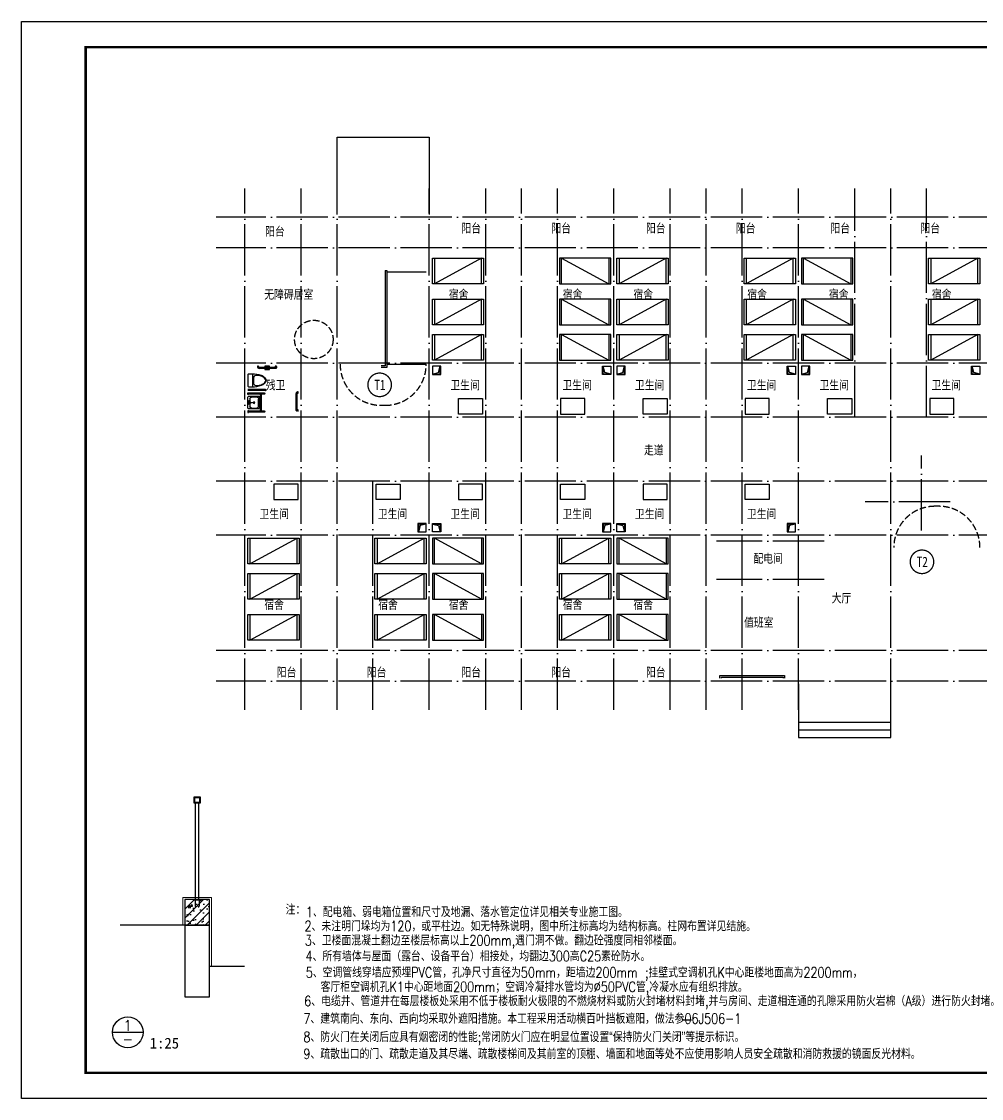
# Model space of a CAD drawing. Extents: x -695846 to 822170, y -413475 to 397179.
# Drawn here: x 335420 to 372868, y -20509 to 21491 of the extents above; entities that cross this region are included whole.
import ezdxf
from ezdxf.enums import TextEntityAlignment as Align

# ---------------------------------------------------------------- set-up
doc = ezdxf.new("R2010")
doc.units = 0
doc.header["$LTSCALE"] = 1000
doc.header["$MEASUREMENT"] = 0
doc.linetypes.add('DASH', pattern=[0.35, 0.25, -0.1])
doc.linetypes.add('DOTE', pattern=[2.42, 2, -0.2, 0.02, -0.2])
for name, color, linetype in [('001-栏杆', 163, 'Continuous'), ('A-立面阳台栏杆', 157, 'Continuous'), ('A-详图', 151, 'Continuous'), ('BALCONY', 6, 'Continuous'), ('DIM_IDEN', 3, 'Continuous'), ('DOTE', 1, 'DOTE'), ('LVTRY', 6, 'Continuous'), ('PUB_DIM', 3, 'Continuous'), ('PUB_TEXT', 7, 'Continuous'), ('STAIR', 2, 'Continuous'), ('T-图框-175', 175, 'Continuous')]:
    doc.layers.add(name, color=color, linetype=linetype)
doc.layers.add('_0', color=7, linetype='Continuous', lineweight=0)
doc.styles.add('-黑体', font='simhei.ttf', dxfattribs={"width": 0.8})
doc.styles.add('_HZTXT', font='txt.shx', dxfattribs={"width": 0.8, "bigfont": 'HZTXT.shx'})
doc.styles.add('COMP', font='complex_.ttf', dxfattribs={"bigfont": 'hztxt'})
doc.styles.add('DIM_FONT', font='SIMPLEX.shx', dxfattribs={"width": 0.8})

# ---------------------------------------------------------------- blocks, each defined once
blk = doc.blocks.new('15w1e35rwe')
at = {"layer": 'LVTRY'}
for points in [[(592286, 135026), (593226, 135026), (593226, 134426), (592286, 134426)], [(594246, 133166), (594246, 133491), (593921, 133491), (593921, 133166)], [(594246, 133166), (594246, 133466), (593946, 133466), (593946, 133166)]]:
    blk.add_lwpolyline(points, close=True, dxfattribs=at)
blk.add_lwpolyline([(594246, 133466), (594012, 133412), (593946, 133166)], dxfattribs=at)
blk = doc.blocks.new('$plan$00002356')
at = {"layer": 'LVTRY', "color": 250}
for p, q in [((0, -1920), (1000, -80)), ((0, -80), (1000, -80)), ((1000, -1920), (0, -1920))]:
    blk.add_line(p, q, dxfattribs=at)
blk.add_lwpolyline([(0, 0), (0, -2000), (1000, -2000), (1000, 0)], close=True, dxfattribs=at)
blk = doc.blocks.new('A$C4D475324')
at = {"ltscale": 100}
blk.add_lwpolyline([(40, 520), (460, 520, 0.414214), (500, 560), (500, 680, 0.414214), (460, 720), (40, 720, 0.414214), (0, 680), (0, 560, 0.414214)], format="xyb", close=True, dxfattribs=at)
for points in [[(0, 557, 0.093667), (63, 192, 0.042113), (95, 123, 0.118122), (179, 29, 0.197302), (250, 0, 0.197302), (321, 29, 0.118122), (405, 123, 0.042113), (437, 192, 0.093667), (500, 557)], [(343, 500), (156, 500, 0.382629), (56, 411, 0.091485), (69, 242, 0.091485), (141, 88, 0.128922), (213, 28, 0.111869), (249, 20, 0.111869), (285, 28, 0.128922), (358, 88, 0.091485), (430, 242, 0.091485), (442, 411, 0.382629), (343, 500, -0.382629)]]:
    blk.add_lwpolyline(points, format="xyb", dxfattribs=at)
blk = doc.blocks.new('A$C52573356')
at = {"layer": 'LVTRY', "linetype": 'Continuous'}
for p, q in [((1351, 486), (1351, 1176)), ((1391, 486), (1391, 1176)), ((2216, 80), (2216, 740)), ((2256, 100), (2256, 740)), ((2286, 800), (2276, 800)), ((2286, 760), (2276, 760)), ((2286, 100), (2236, 100)), ((2286, 60), (2236, 60))]:
    blk.add_line(p, q, dxfattribs=at)
at = {"layer": 'LVTRY', "linetype": 'DASH', "ltscale": 100}
blk.add_lwpolyline([(2176, 330), (2296, 330), (2296, 510), (2176, 510)], close=True, dxfattribs=at)
at = {"layer": 'LVTRY', "linetype": 'Continuous'}
for points in [[(2286, 755), (2296, 755), (2296, 805), (2286, 805)], [(2286, 55), (2296, 55), (2296, 105), (2286, 105)]]:
    blk.add_lwpolyline(points, close=True, dxfattribs=at)
for centre, radius, start, end in [((1371, 486), 20, 180, 0), ((2276, 740), 60, 90, 180), ((2276, 740), 20, 90, 180), ((2236, 80), 20, 89.9998, 270.0002)]:
    blk.add_arc(centre, radius, start, end, dxfattribs=at)
blk.add_blockref('A$C4D475324', (1496, 456), dxfattribs=at)
blk = doc.blocks.new('M_E31EAW')
at = {"color": 0, "linetype": 'ByBlock'}
for p, q in [((0, 215), (0, -215)), ((419, 245), (31, 245)), ((41, -31), (41, 31)), ((184, 10), (61, 31)), ((82, 26), (82, 153)), ((143, 215), (358, 215)), ((184, -10), (184, 10)), ((419, 153), (419, -153)), ((450, -215), (450, 215)), ((31, -245), (419, -245)), ((61, -31), (184, -10)), ((82, -153), (82, -26)), ((358, -215), (143, -215))]:
    blk.add_line(p, q, dxfattribs=at)
for centre, radius in [((51, 51), 20.5), ((245, 0), 30.7), ((51, -51), 20.5)]:
    blk.add_circle(centre, radius, dxfattribs=at)
for centre, radius, start, end in [((31, 215), 30.7, 90, 180), ((143, 153), 61.4, 90, 180), ((358, 153), 61.4, 0, 90), ((419, 215), 30.7, 0, 90), ((31, -215), 30.7, 180, 270), ((143, -153), 61.4, 180, 270), ((358, -153), 61.4, 270, 0), ((419, -215), 30.7, 270, 0)]:
    blk.add_arc(centre, radius, start, end, dxfattribs=at)
at = {"style": 'DIM_FONT', "width": 0.8, "flags": 9}
for tag in ['XSIZE', 'YSIZE']:
    blk.add_attdef(tag, (0, 0), '', height=0.5, dxfattribs=at)
blk = doc.blocks.new('A$C59E96B44')
at = {"layer": 'LVTRY'}
for p, q in [((14, 650), (14, 21)), ((54, 650), (54, 520)), ((714, 520), (54, 520)), ((54, 480), (54, 21)), ((714, 480), (54, 480)), ((714, 650), (714, 520)), ((714, 480), (714, 21)), ((754, 650), (754, 21))]:
    blk.add_line(p, q, dxfattribs=at)
for points in [[(0, 0), (0, 21), (68, 21), (68, 0)], [(769, 0), (769, 21), (701, 21), (701, 0)]]:
    blk.add_lwpolyline(points, close=True, dxfattribs=at)
for centre, start, end in [((34, 650), 0, 180), ((54, 500), 90, 270), ((734, 650), 0, 180), ((714, 500), 270, 90), ((714, 500), 270, 90)]:
    blk.add_arc(centre, 20, start, end, dxfattribs=at)
at = {"layer": 'LVTRY', "rotation": 90.00000000000001}
blk.add_blockref('M_E31EAW', (384, 0), dxfattribs=at)
blk = doc.blocks.new('A$C455d523c')
at = {"layer": 'LVTRY', "linetype": 'Continuous'}
for p, q in [((10, 745), (60, 745)), ((10, 705), (60, 705)), ((40, 705), (40, 65)), ((80, 725), (80, 65)), ((10, 45), (20, 45)), ((10, 5), (20, 5))]:
    blk.add_line(p, q, dxfattribs=at)
for points in [[(10, 750), (0, 750), (0, 700), (10, 700)], [(10, 50), (0, 50), (0, 0), (10, 0)]]:
    blk.add_lwpolyline(points, close=True, dxfattribs=at)
for centre, radius, start, end in [((60, 725), 20, 269.9998, 90.0002), ((20, 65), 20, 270, 0), ((20, 65), 60, 270, 0)]:
    blk.add_arc(centre, radius, start, end, dxfattribs=at)
blk = doc.blocks.new('A$C0917f041')
blk.add_blockref('A$C455d523c', (0, 0))
blk = doc.blocks.new('A$Cf8d6b2ec')
at = {"const_width": 50}
blk.add_lwpolyline([(918, 459, 1), (0, 459, 1)], format="xyb", close=True, dxfattribs=at)
at = {"layer": 'PUB_TEXT', "style": '-黑体', "width": 0.8}
blk.add_text('T1', height=400, dxfattribs=at).set_placement((254, 258, -343))
blk = doc.blocks.new('A$C4a45d1b0')
at = {"const_width": 50}
blk.add_lwpolyline([(918, 459, 1), (0, 459, 1)], format="xyb", close=True, dxfattribs=at)
at = {"layer": 'PUB_TEXT', "style": '-黑体', "width": 0.8}
blk.add_text('T2', height=400, dxfattribs=at).set_placement((254, 258, -343))
blk = doc.blocks.new('_INDEX')
blk.add_line((-0.5, 0), (0.5, 0))
blk.add_circle((0, 0), 0.5)
at = {"style": 'COMP'}
for tag, width, p, p2 in [('1', 1.388087, (-0.17, 0.05), (0.17, 0.05)), ('-', 0.84274, (-0.17, -0.39), (0.17, -0.39))]:
    blk.add_attdef(tag, text='', height=0.34, dxfattribs=dict(at, width=width)).set_placement(p, p2, align=Align.FIT)

msp = doc.modelspace()

# ---------------------------------------------------------------- hatches: boundary and pattern name
h = msp.add_hatch()
h.set_pattern_fill('钢筋混凝土', color=8, scale=100)
h.set_pattern_definition([(45, (-169245.35, -240616.32), (-176.7767, 176.7767), []), (50, (-169245.35, -240616.3), (717.2602, -62.75213), [75, -825]), (355, (-169245.35, -240616.3), (-138.7513, 752.1921), [60, -660]), (100.4514, (-169185.6, -240621.54), (578.5094, 689.4395), [63.7402, -701.1421]), (46.1842, (-169245.35, -240416.3), (1067.241, -165.519), [112.5, -1237.5]), (96.6356, (-169156.4, -240430.1), (934.6627, 974.1179), [95.6103, -1051.713]), (351.1842, (-169245.3, -240416.3), (934.662, 974.1186), [90, -990]), (21, (-169145.35, -240466.3), (596.90705, -402.6189), [75, -825]), (326, (-169145.35, -240466.3), (243.3153, 725.15), [60, -660]), (71.4514, (-169095.6, -240499.9), (840.2226, 322.5305), [63.7402, -701.1421]), (37.5, (-169245.35, -240616.32), (12.15986, 332.89385), [0, -652, 0, -670, 0, -662.5]), (7.5, (-169245.35, -240616.3), (263.06954, 394.41171), [0, -382, 0, -637, 0, -252.5]), (327.5, (-169468.35, -240616.32), (533.82244, -22.55487), [0, -250, 0, -780, 0, -1035]), (317.5, (-169568.35, -240616.3), (583.18617, 100.105), [0, -325, 0, -518, 0, -735])])
h.paths.add_polyline_path([(341793, -13750), (342753, -13750), (342753, -12750), (341793, -12750)])
at = {"layer": '001-栏杆'}
h = msp.add_hatch(dxfattribs=at)
h.set_pattern_fill('ANSI31', color=256, scale=16, style=0)
h.set_pattern_definition([(135, (1448325.894, -1787530.929), (17.96051224, 17.96051224), [])])
h.paths.add_polyline_path([(342153, -12750), (342153, -12774), (342393, -12774), (342393, -12750)])

# ---------------------------------------------------------------- linework, layer by layer
for points in [[(362668, -4115), (362668, -4015), (365188, -4015), (365188, -4115)], [(362728, -4115), (362728, -4075), (365128, -4075), (365128, -4115)]]:
    msp.add_lwpolyline(points)
at = {"linetype": 'DASH'}
msp.add_circle((346823, 9092), 750, dxfattribs=at)
at = {"layer": '001-栏杆'}
for p, q in [((342196, -12774), (342196, -13014)), ((342349, -12774), (342349, -13014))]:
    msp.add_line(p, q, dxfattribs=at)
msp.add_lwpolyline([(342153, -12774), (342153, -12750), (342393, -12750), (342393, -12774)], close=True, dxfattribs=at)
for centre in [(342218, -13014), (342327, -13014)]:
    msp.add_arc(centre, 21.8, 180, 0, dxfattribs=at)
at = {"layer": '_0'}
msp.add_lwpolyline([(342833, -15350), (342833, -12670), (341713, -12670), (341713, -13750)], dxfattribs=at)
at = {"layer": 'A-立面阳台栏杆'}
for points in [[(342153, -8750), (342393, -8750), (342393, -8990), (342153, -8990)], [(342177, -8774), (342369, -8774), (342369, -8966), (342177, -8966)]]:
    msp.add_lwpolyline(points, close=True, dxfattribs=at)
for points in [[(342213, -12750), (342213, -8990)], [(342333, -12750), (342333, -8990)]]:
    msp.add_lwpolyline(points, dxfattribs=at)
at = {"layer": 'A-详图'}
for points in [[(341793, -13750), (342753, -13750), (342753, -12750), (341793, -12750)], [(341793, -16550), (342753, -16550), (342753, -13750), (341793, -13750)]]:
    msp.add_lwpolyline(points, close=True, dxfattribs=at)
for points in [[(341793, -13750), (339273, -13750)], [(342753, -15350), (344119, -15350)]]:
    msp.add_lwpolyline(points, dxfattribs=at)
at = {"layer": 'DIM_IDEN'}
msp.add_line((361557, -17460), (361187, -17460), dxfattribs=at)
at = {"layer": 'DOTE'}
for p, q in [((344128, -5355), (344128, 14985)), ((346328, -5355), (346328, 14985)), ((347728, -5355), (347728, 14985)), ((351328, -5355), (351328, 14985)), ((353528, -5355), (353528, 14985)), ((354928, -5355), (354928, 14985)), ((356328, -5355), (356328, 14985)), ((358528, -5355), (358528, 14985)), ((360728, -5355), (360728, 14985)), ((362128, -5355), (362128, 14985)), ((363528, -5355), (363528, 14985)), ((365728, -5355), (365728, 14985)), ((367928, 6065), (367928, 14985)), ((369328, -5355), (369328, 14985)), ((370728, 6065), (370728, 14985)), ((381248, 13865), (343008, 13865)), ((381248, 12665), (343008, 12665)), ((381248, 8165), (343008, 8165)), ((381248, 6065), (343008, 6065)), ((370528, 1645), (370528, 4565)), ((381248, 3565), (343008, 3565)), ((349128, -5355), (349128, 3565)), ((371648, 2765), (368328, 2765)), ((381248, 1465), (343008, 1465)), ((366728, 1225), (362528, 1225)), ((366728, -275), (362528, -275)), ((381248, -3035), (343008, -3035)), ((381248, -4235), (343008, -4235))]:
    msp.add_line(p, q, dxfattribs=at)
at = {"layer": 'LVTRY'}
msp.add_lwpolyline([(346208, 3445), (345268, 3445), (345268, 2845), (346208, 2845)], close=True, dxfattribs=at)
at = {"layer": 'STAIR', "color": 9, "linetype": 'DASH'}
for p, q in [((349448, 6525), (349608, 6525)), ((371208, 2585), (371048, 2585))]:
    msp.add_line(p, q, dxfattribs=at)
at = {"layer": 'STAIR', "elevation": -343}
for points in [[(347728, 13965), (347728, 16985), (351328, 16985), (351328, 13965)], [(365728, -4335), (365728, -6435), (369328, -6435), (369328, -4335)], [(365728, -5835), (369328, -5835)], [(365728, -6135), (369328, -6135)]]:
    msp.add_lwpolyline(points, dxfattribs=at)
at = {"layer": 'STAIR'}
for points in [[(349608, 11785), (349608, 8065), (349448, 8065)], [(349668, 11785), (349668, 8005), (349448, 8005)], [(349608, 11785), (349668, 11785)], [(349668, 11725), (351208, 11725)], [(349668, 8125), (351208, 8125)]]:
    msp.add_lwpolyline(points, dxfattribs=at)
at = {"layer": 'STAIR', "color": 9, "linetype": 'DASH'}
for points in [[(347848, 8125, 0.414214), (349448, 6525)], [(351208, 8125, -0.414214), (349608, 6525)], [(369448, 985, -0.414214), (371048, 2585)], [(372808, 985, 0.414214), (371208, 2585)]]:
    msp.add_lwpolyline(points, format="xyb", dxfattribs=at)
at = {"layer": 'T-图框-175'}
msp.add_lwpolyline([(335420, -20509), (335420, 21491), (394820, 21491), (394820, -20509)], close=True, dxfattribs=at)
at = {"layer": 'T-图框-175', "const_width": 100}
msp.add_lwpolyline([(337920, -19509), (393820, -19509), (393820, 20491), (337920, 20491)], close=True, dxfattribs=at)

# ---------------------------------------------------------------- block references
at = {"xscale": -1}
for name, p, rotation in [('$plan$00002356', (351448, 12265, -343), 89.9999999484625), ('$plan$00002356', (358648, 12265, -343), 89.9999999484625), ('$plan$00002356', (363608, 12265), 89.9999999484625), ('$plan$00002356', (370808, 12265), 89.9999999484625), ('$plan$00002356', (351448, 10665, -343), 89.9999999484625), ('$plan$00002356', (358648, 10665, -343), 89.9999999484625), ('$plan$00002356', (363608, 10665), 89.9999999484625), ('$plan$00002356', (370808, 10665), 89.9999999484625), ('$plan$00002356', (351448, 9285, -343), 89.9999999484625), ('$plan$00002356', (358648, 9285, -343), 89.9999999484625), ('$plan$00002356', (363608, 9285), 89.9999999484625), ('$plan$00002356', (370808, 9285), 89.9999999484625), ('15w1e35rwe', (-235837, 141211), 180), ('15w1e35rwe', (-228637, 141211), 179.999995892993), ('15w1e35rwe', (-221437, 141211), 179.999995892993), ('$plan$00002356', (346248, 345), 269.9999999484625), ('$plan$00002356', (351208, 345, -343), 269.9999999484625), ('$plan$00002356', (358408, 345, -343), 269.9999999484625), ('$plan$00002356', (346248, -1035), 269.9999999484625), ('$plan$00002356', (351208, -1035, -343), 269.9999999484625), ('$plan$00002356', (358408, -1035, -343), 269.9999999484625), ('$plan$00002356', (346248, -2635), 269.9999999484625), ('$plan$00002356', (351208, -2635, -343), 269.9999999484625), ('$plan$00002356', (358408, -2635, -343), 269.9999999484625)]:
    msp.add_blockref(name, p, dxfattribs=dict(at, rotation=rotation))
for name, p, rotation in [('$plan$00002356', (358408, 12265, -343), 270.0000000515373), ('$plan$00002356', (367848, 12265), 270.0000000515375), ('$plan$00002356', (358408, 10665, -343), 270.0000000515373), ('$plan$00002356', (367848, 10665), 270.0000000515375), ('$plan$00002356', (358408, 9285, -343), 270.0000000515373), ('$plan$00002356', (367848, 9285), 270.0000000515375), ('15w1e35rwe', (945694, 141211), 180), ('15w1e35rwe', (952894, 141211), 180), ('15w1e35rwe', (960094, 141211), 180.0000041070069), ('A$C0917f041', (346208, 7049), 180), ('15w1e35rwe', (-228637, -131581), 4.107006888819003e-06), ('$plan$00002356', (351448, 345, -343), 90.00000005153728), ('$plan$00002356', (358648, 345, -343), 90.00000005153728), ('$plan$00002356', (351448, -1035, -343), 90.00000005153728), ('$plan$00002356', (358648, -1035, -343), 90.00000005153728), ('$plan$00002356', (351448, -2635, -343), 90.00000005153728), ('$plan$00002356', (358648, -2635, -343), 90.00000005153728)]:
    msp.add_blockref(name, p, dxfattribs=dict(rotation=rotation))
for name, p in [('A$Cf8d6b2ec', (348932, 6864)), ('15w1e35rwe', (-243037, -131581)), ('15w1e35rwe', (-235837, -131581)), ('A$C4a45d1b0', (370088, -38))]:
    msp.add_blockref(name, p)
for p in [(945694, -131581), (952894, -131581)]:
    msp.add_blockref('15w1e35rwe', p, dxfattribs=at)
at = {"layer": 'LVTRY', "rotation": 90}
msp.add_blockref('A$C52573356', (345424, 5749), dxfattribs=at)
at = {"layer": 'LVTRY', "xscale": -1, "rotation": 270}
msp.add_blockref('A$C59E96B44', (344248, 6246), dxfattribs=at)
at = {"layer": 'PUB_DIM', "xscale": 1200, "yscale": 1200, "zscale": 1200}
msp.add_blockref('_INDEX', (339565, -17929), dxfattribs=at).add_auto_attribs({'1': '1', '-': '-'})

# ---------------------------------------------------------------- texts
at = {"layer": 'BALCONY', "color": 3, "style": '_HZTXT', "width": 0.8}
for s, p in [('注：', (345722, -13342)), ('1、配电箱、弱电箱位置和尺寸及地漏、落水管定位详见相关专业施工图。', (346512, -13434)), ('2、未注明门垛均为120，或平柱边。如无特殊说明，图中所注标高均为结构标高。柱网布置详见结施。', (346461, -13987)), ('3、卫楼面混凝土翻边至楼层标高以上200mm,遇门洞不做。翻边砼强度同相邻楼面。', (346475, -14543)), ('4、所有墙体与屋面（露台、设备平台）相接处，均翻边300高C25素砼防水。', (346497, -15156)), ('5、空调管线穿墙应预埋PVC管，孔净尺寸直径为50mm，距墙边200mm ;挂壁式空调机孔K中心距楼地面高为2200mm，', (346508, -15793)), ('客厅柜空调机孔K1中心距地面200mm；空调冷凝排水管均为%%C50PVC管,冷凝水应有组织排放。', (347087, -16355)), ('6、电缆井、管道井在每层楼板处采用不低于楼板耐火极限的不燃烧材料或防火封堵材料封堵,并与房间、走道相连通的孔隙采用防火岩棉（A级）进行防火封堵。', (346448, -16908)), ('7、建筑南向、东向、西向均采取外遮阳措施。本工程采用活动横百叶挡板遮阳，做法参06J506-1', (346415, -17594)), ('8、防火门在关闭后应具有烟密闭的性能;常闭防火门应在明显位置设置“保持防火门关闭”等提示标识。', (346415, -18310)), ('9、疏散出口的门、疏散走道及其尽端、疏散楼梯间及其前室的顶棚、墙面和地面等处不应使用影响人员安全疏散和消防救援的镜面反光材料。', (346415, -18968))]:
    msp.add_text(s, height=400, dxfattribs=at).set_placement(p)
at = {"layer": 'PUB_TEXT', "style": '-黑体', "width": 0.8}
for s, p in [('阳台', (344926, 13133, -343)), ('阳台', (352581, 13260, -343)), ('阳台', (356090, 13260, -343)), ('阳台', (359781, 13260, -343)), ('阳台', (363290, 13260, -343)), ('阳台', (366981, 13260, -343)), ('阳台', (370490, 13260, -343)), ('无障碍居室', (344890, 10678, -343)), ('宿舍', (352090, 10678, -343)), ('宿舍', (356534, 10678, -343)), ('宿舍', (359290, 10678, -343)), ('宿舍', (363734, 10678, -343)), ('宿舍', (366917, 10678, -343)), ('宿舍', (370934, 10678, -343)), ('残卫', (344951, 7142, -343)), ('卫生间', (352151, 7142, -343)), ('卫生间', (356520, 7142, -343)), ('卫生间', (359351, 7142, -343)), ('卫生间', (344704, 2120, -343)), ('卫生间', (349320, 2120, -343)), ('卫生间', (352151, 2120, -343)), ('卫生间', (356520, 2120, -343)), ('卫生间', (359351, 2120, -343)), ('配电间', (363973, 383, -343)), ('大厅', (367023, -1166, -343)), ('宿舍', (344890, -1418, -343)), ('宿舍', (349334, -1418, -343)), ('宿舍', (352090, -1418, -343)), ('宿舍', (356534, -1418, -343)), ('宿舍', (359290, -1418, -343)), ('值班室', (363608, -2113, -343)), ('阳台', (345381, -4056, -343)), ('阳台', (348890, -4056, -343)), ('阳台', (352581, -4056, -343)), ('阳台', (356090, -4056, -343)), ('阳台', (359781, -4056, -343))]:
    msp.add_text(s, height=350, dxfattribs=at).set_placement(p)
for s, rotation, p in [('卫生间', 360, (363720, 7142, -343)), ('卫生间', 0, (366551, 7142, -343)), ('卫生间', 360, (370920, 7142, -343)), ('走道', 359.9998, (359703, 4606, -343)), ('卫生间', 0, (363720, 2120, -343))]:
    msp.add_text(s, height=350, rotation=rotation, dxfattribs=at).set_placement(p)
at = {"layer": 'PUB_TEXT', "style": '-黑体'}
msp.add_text('1:25', height=420, dxfattribs=at).set_placement((340422, -18562))

doc.saveas('drawing.dxf')
